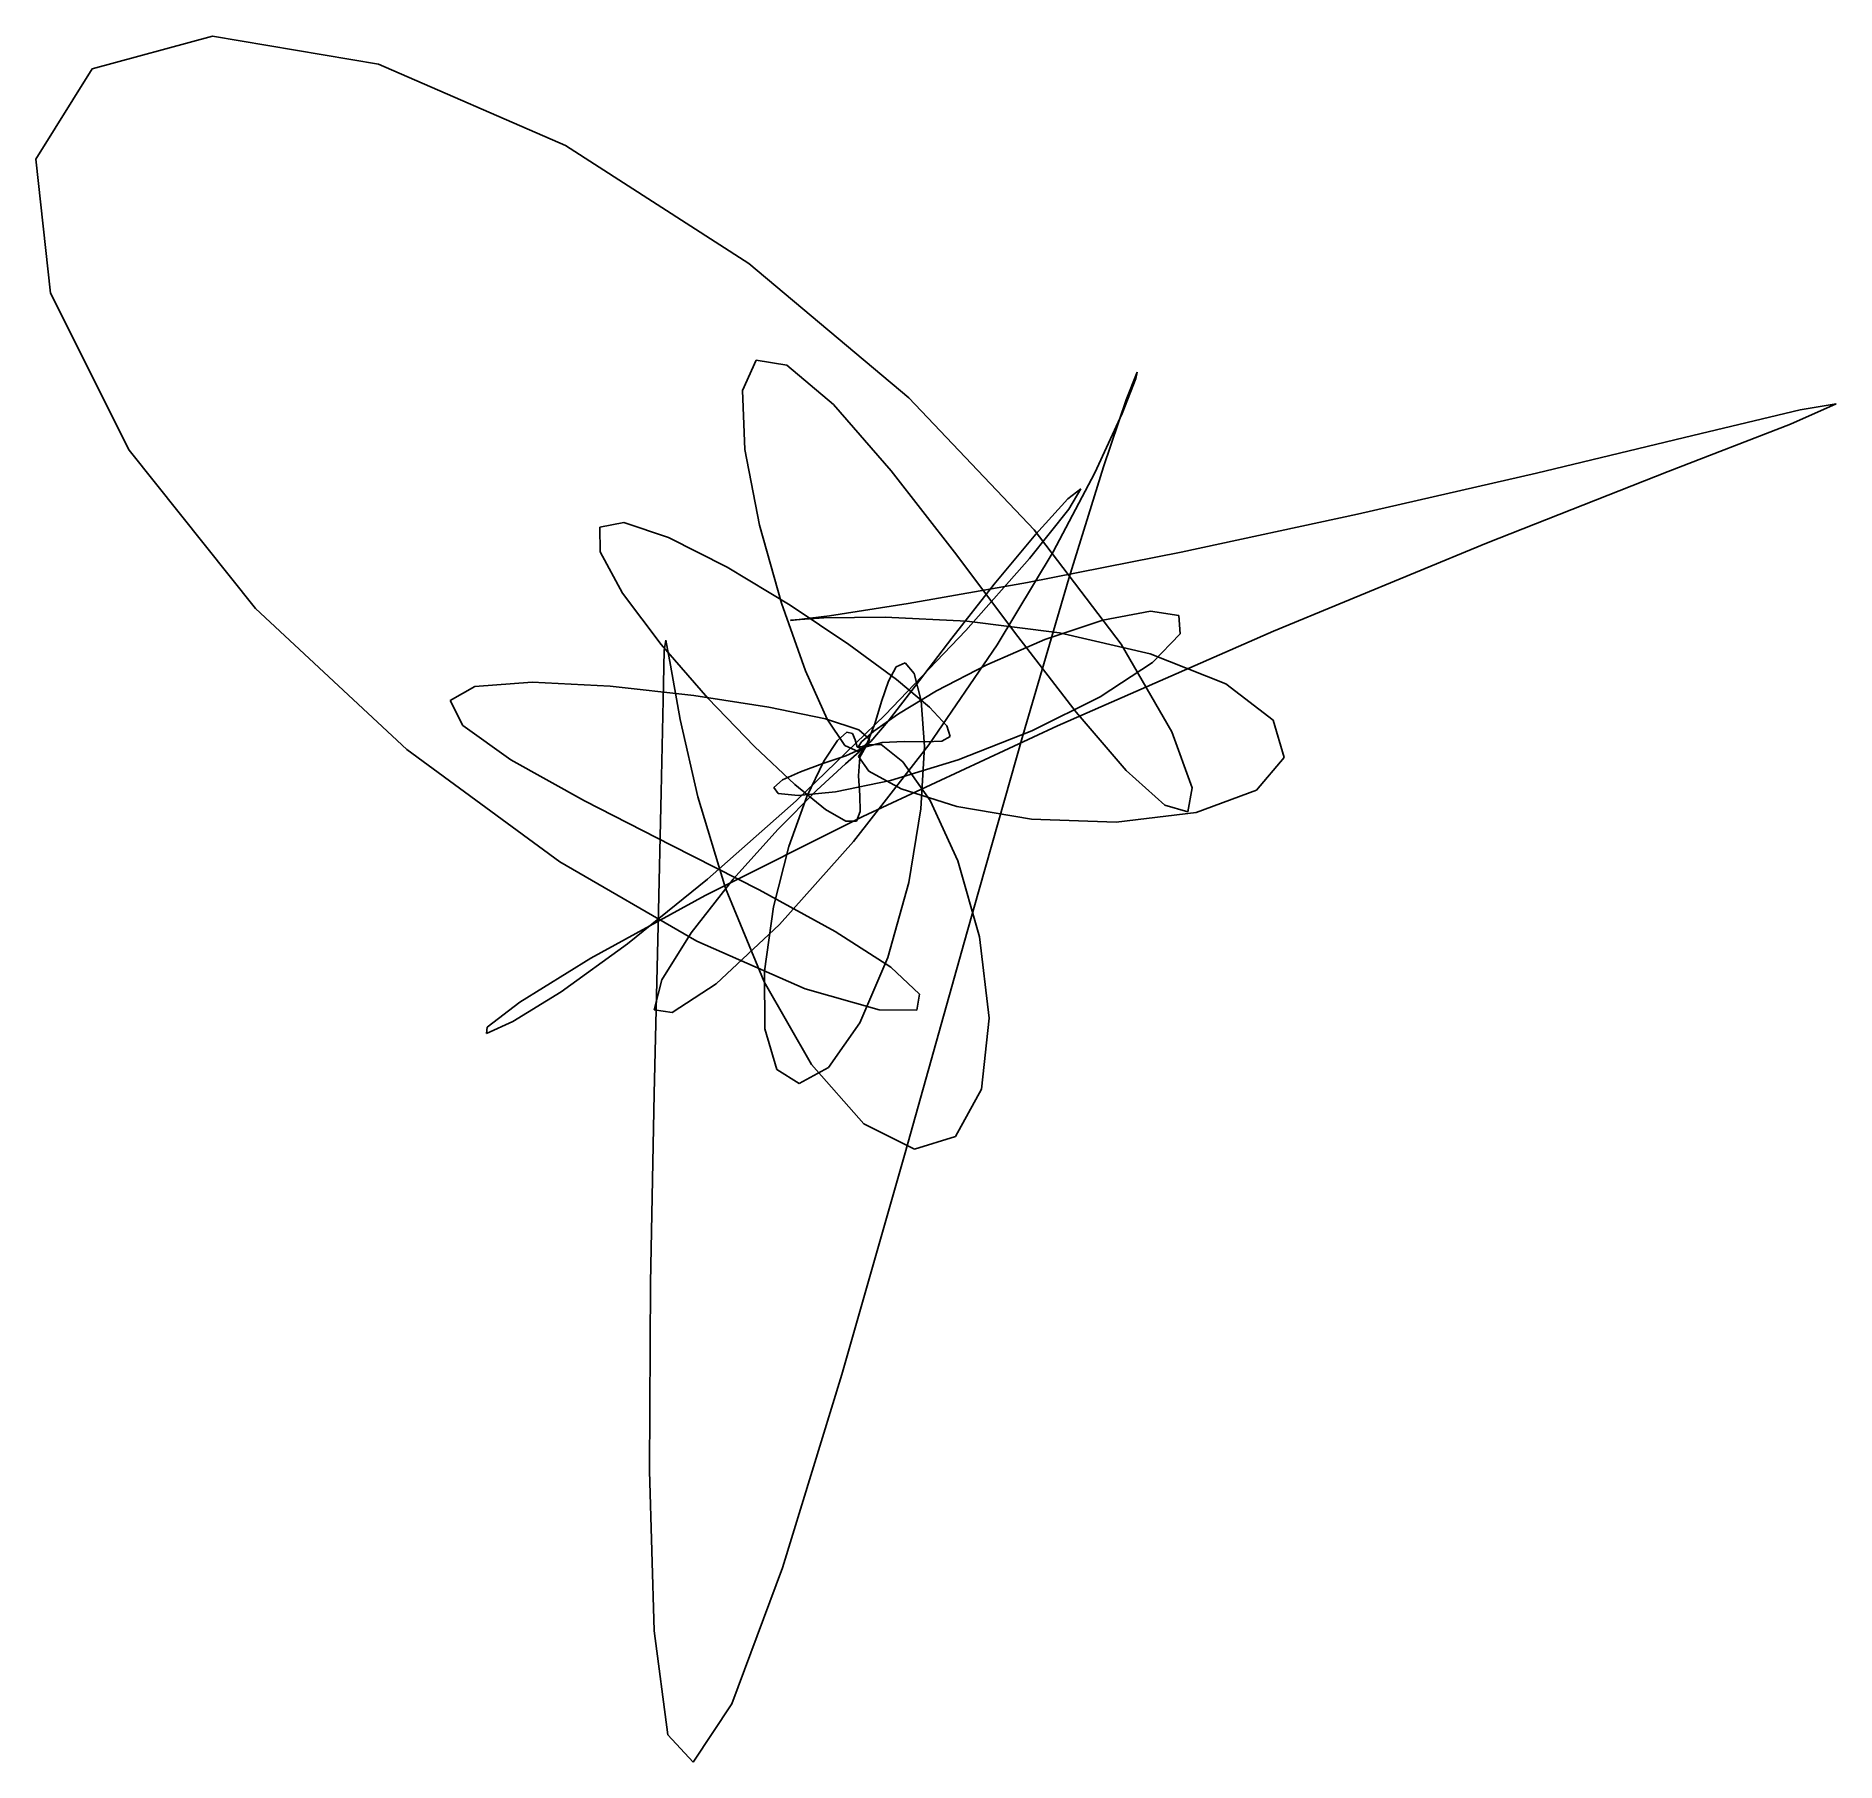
# Model space of a CAD drawing. Header units: metres. Extents: x -96 to 113, y -118 to 83.
import ezdxf

# ---------------------------------------------------------------- set-up
doc = ezdxf.new("R2010")
doc.units = ezdxf.units.M

msp = doc.modelspace()

# ---------------------------------------------------------------- linework, layer by layer
for p, q in [((-75.74, 82.69, -174.6), (-89.72, 78.89, -205.22)), ((-56.46, 79.41, -148.23), (-75.74, 82.69, -174.6)), ((-89.72, 78.89, -205.22), (-96.26, 68.39, -236.92)), ((-34.72, 69.97, -128.35), (-56.46, 79.41, -148.23)), ((-13.42, 56.26, -115.79), (-34.72, 69.97, -128.35)), ((-96.26, 68.39, -236.92), (-94.58, 52.8, -266.27)), ((5.17, 40.63, -110.04), (-13.42, 56.26, -115.79)), ((-94.58, 52.8, -266.27), (-85.42, 34.54, -290.45)), ((-14.16, 41.49, -212.48), (-12.58, 45, -198.57)), ((-12.58, 45, -198.57), (-8.99, 44.42, -183.59)), ((-8.99, 44.42, -183.59), (-3.59, 39.86, -169.29)), ((29.98, 38.8, -138.87), (31.57, 42.88, -136.3)), ((31.71, 43.63, -131.82), (30.45, 40.42, -125.43)), ((31.57, 42.88, -136.3), (31.71, 43.63, -131.82)), ((-13.87, 34.63, -223.62), (-14.16, 41.49, -212.48)), ((-3.59, 39.86, -169.29), (3.11, 32.17, -157.09)), ((19.73, 25.3, -109.64), (5.17, 40.63, -110.04)), ((30.45, 40.42, -125.43), (27.82, 32.6, -117.79)), ((112.93, 39.93, -220.29), (107.64, 37.59, -253.82)), ((108.75, 39.25, -187.29), (112.93, 39.93, -220.29)), ((26.81, 31.92, -140.05), (29.98, 38.8, -138.87)), ((96.31, 36.26, -158.33), (108.75, 39.25, -187.29)), ((78.13, 31.88, -135.85), (96.31, 36.26, -158.33)), ((107.64, 37.59, -253.82), (93.41, 32.06, -284.06)), ((-85.42, 34.54, -290.45), (-70.74, 16.15, -307.81)), ((-12.16, 25.82, -230.85), (-13.87, 34.63, -223.62)), ((3.11, 32.17, -157.09), (10.47, 22.69, -147.69)), ((21.96, 22.75, -140.76), (26.81, 31.92, -140.05)), ((27.82, 32.6, -117.79), (23.79, 19.62, -110.24)), ((57.31, 27.11, -120.79), (78.13, 31.88, -135.85)), ((93.41, 32.06, -284.06), (72.33, 23.73, -307.81)), ((25.17, 30.05, -236.46), (23.65, 28.88, -223.52)), ((23.77, 27.71, -250.64), (25.17, 30.05, -236.46)), ((19.21, 21.97, -264.2), (23.77, 27.71, -250.64)), ((23.65, 28.88, -223.52), (19.95, 24.8, -213.4)), ((-30.72, 25.6, -216.33), (-27.96, 26.13, -205.36)), ((-30.69, 22.74, -227.22), (-30.72, 25.6, -216.33)), ((-27.96, 26.13, -205.36), (-22.75, 24.41, -195.8)), ((-9.62, 16.75, -233.84), (-12.16, 25.82, -230.85)), ((29.84, 12.01, -112.7), (19.73, 25.3, -109.64)), ((36.82, 22.71, -112.71), (57.31, 27.11, -120.79)), ((-22.75, 24.41, -195.8), (-15.94, 20.95, -188.78)), ((19.95, 24.8, -213.4), (15.11, 18.96, -207.05)), ((72.33, 23.73, -307.81), (47.57, 13.5, -323.28)), ((-28.08, 17.93, -236.58), (-30.69, 22.74, -227.22)), ((-15.94, 20.95, -188.78), (-8.61, 16.54, -184.84)), ((10.47, 22.69, -147.69), (17.83, 12.9, -141.04)), ((11.82, 13.6, -275.59), (19.21, 21.97, -264.2)), ((15.44, 11.93, -142.19), (21.96, 22.75, -140.76)), ((18.95, 19.17, -110.19), (36.82, 22.71, -112.71)), ((5.11, 16.72, -111.43), (18.95, 19.17, -110.19)), ((15.11, 18.96, -207.05), (10.18, 12.69, -204.62)), ((23.79, 19.62, -110.24), (18.44, 1.38, -104.74)), ((-23.59, 11.95, -243.35), (-28.08, 17.93, -236.58)), ((-6.85, 8.91, -233.1), (-9.62, 16.75, -233.84)), ((-70.74, 16.15, -307.81), (-53.18, -0.23, -318.12)), ((-8.61, 16.54, -184.84), (-1.78, 11.97, -183.86)), ((-4.7, 15.06, -127.61), (-8.57, 14.8, -123.23)), ((-8.57, 14.8, -123.23), (-8.52, 14.77, -118.91)), ((-8.52, 14.77, -118.91), (-4.06, 15.31, -114.76)), ((2.42, 15.16, -132.44), (-4.7, 15.06, -127.61)), ((-4.06, 15.31, -114.76), (5.11, 16.72, -111.43)), ((11.92, 14.69, -138.41), (2.42, 15.16, -132.44)), ((22.67, 13.32, -146.23), (11.92, 14.69, -138.41)), ((27.71, 14.8, -195.53), (20.98, 12.55, -189.89)), ((33.28, 15.84, -203.87), (27.71, 14.8, -195.53)), ((36.55, 15.32, -214.2), (33.28, 15.84, -203.87)), ((36.7, 13.22, -225.26), (36.55, 15.32, -214.2)), ((2.42, 3.78, -283.86), (11.82, 13.6, -275.59)), ((10.18, 12.69, -204.62), (5.93, 7.14, -205.52)), ((17.83, 12.9, -141.04), (24.64, 4.1, -136.54)), ((47.57, 13.5, -323.28), (22.47, 2.53, -330.3)), ((33.22, 10.87, -156.42), (22.67, 13.32, -146.23)), ((33.5, 9.88, -235.6), (36.7, 13.22, -225.26)), ((-18.17, 5.72, -247.08), (-23.59, 11.95, -243.35)), ((-23.39, 5.49, -317.75), (-23.26, 11.28, -313.39)), ((-23.26, 11.28, -313.39), (-23.05, 12.48, -309.01)), ((-23.05, 12.48, -309.01), (-22.53, 9.58, -304.87)), ((-1.78, 11.97, -183.86), (3.75, 7.89, -185.25)), ((7.51, 0.32, -145.52), (15.44, 11.93, -142.19)), ((20.98, 12.55, -189.89), (14.25, 9.62, -187.1)), ((35.75, 1.83, -117.4), (29.84, 12.01, -112.7)), ((42, 7.38, -169.03), (33.22, 10.87, -156.42)), ((-22.53, 9.58, -304.87), (-21.4, 3.23, -300.72)), ((-4.32, 3.29, -229.69), (-6.85, 8.91, -233.1)), ((3.72, 9.38, -198.77), (2.8, 7.72, -202.46)), ((4.75, 9.82, -194.91), (3.72, 9.38, -198.77)), ((5.79, 8.61, -190.92), (4.75, 9.82, -194.91)), ((6.63, 5.42, -187.07), (5.79, 8.61, -190.92)), ((14.25, 9.62, -187.1), (8.41, 6.59, -186.79)), ((27.42, 5.88, -243.88), (33.5, 9.88, -235.6)), ((-48.13, 5.44, -235.4), (-45.25, 7.1, -220.97)), ((-45.25, 7.1, -220.97), (-38.59, 7.58, -209.15)), ((-38.59, 7.58, -209.15), (-29.53, 7.12, -201.22)), ((-29.53, 7.12, -201.22), (-19.8, 6.04, -197.61)), ((2.8, 7.72, -202.46), (2, 5.34, -206.14)), ((5.93, 7.14, -205.52), (2.77, 3.06, -208.78)), ((3.75, 7.89, -185.25), (7.57, 4.7, -188.19)), ((8.41, 6.59, -186.79), (3.98, 3.92, -188.38)), ((47.53, 3.17, -183.44), (42, 7.38, -169.03)), ((-46.65, 2.55, -250.71), (-48.13, 5.44, -235.4)), ((-23.6, -5.21, -321.23), (-23.39, 5.49, -317.75)), ((-19.8, 6.04, -197.61), (-11.08, 4.69, -197.94)), ((-12.75, 0.1, -247.96), (-18.17, 5.72, -247.08)), ((-11.08, 4.69, -197.94), (-4.52, 3.31, -201.2)), ((2, 5.34, -206.14), (1.24, 2.76, -210.1)), ((7, 0.09, -183.96), (6.63, 5.42, -187.07)), ((7.57, 4.7, -188.19), (9.59, 2.52, -191.92)), ((19.46, 1.92, -249.23), (27.42, 5.88, -243.88)), ((-41.09, -1.44, -265.17), (-46.65, 2.55, -250.71)), ((-21.4, 3.23, -300.72), (-19.35, -5.76, -295.92)), ((-7.93, -6.21, -288.89), (2.42, 3.78, -283.86)), ((-4.52, 3.31, -201.2), (-0.65, 2.04, -206.1)), ((-2.26, 0.22, -224.82), (-4.32, 3.29, -229.69)), ((22.47, 2.53, -330.3), (-0.15, -8.02, -330.16)), ((1.24, 2.76, -210.1), (0.39, 0.59, -214.55)), ((2.77, 3.06, -208.78), (0.75, 0.68, -213.36)), ((3.98, 3.92, -188.38), (1.12, 1.91, -191.22)), ((9.59, 2.52, -191.92), (9.97, 1.27, -195.86)), ((24.64, 4.1, -136.54), (30.45, -2.68, -133.24)), ((48.79, -1.17, -198.43), (47.53, 3.17, -183.44)), ((-8.06, -4.31, -246.59), (-12.75, 0.1, -247.96)), ((-3.11, 0.82, -240.34), (-4.71, -1.6, -243.53)), ((-2.01, 1.76, -236.6), (-3.11, 0.82, -240.34)), ((-0.72, -0.49, -219.55), (-2.26, 0.22, -224.82)), ((-1.36, 1.61, -232.51), (-2.01, 1.76, -236.6)), ((-1.04, 0.87, -228.12), (-1.36, 1.61, -232.51)), ((-1.24, -10.94, -151.69), (7.51, 0.32, -145.52)), ((-0.81, 0.08, -223.41), (-1.04, 0.87, -228.12)), ((-0.33, -0.17, -218.41), (-0.81, 0.08, -223.41)), ((0.39, 0.59, -214.55), (-0.72, -0.49, -219.55)), ((0.08, 0.05, -216.16), (-0.67, -1.06, -221.31)), ((-0.32, 0.66, -194.81), (-0.66, 0.11, -198.82)), ((-0.66, 0.11, -198.82), (-0.32, 0.08, -203.16)), ((-0.65, 2.04, -206.1), (0.65, 0.93, -211.53)), ((0.3, 0.29, -215.04), (-0.5, -1.15, -219.93)), ((0.75, 0.68, -213.36), (-0.33, -0.17, -218.41)), ((1.12, 1.91, -191.22), (-0.32, 0.66, -194.81)), ((-0.32, 0.08, -203.16), (0.19, 0.28, -207.81)), ((0.37, 0.32, -212.76), (-0.29, -0.25, -217.84)), ((0.65, 0.93, -211.53), (-0.08, -0.05, -216.71)), ((2.08, 0.58, -211.5), (0.08, 0.05, -216.16)), ((0.19, 0.28, -207.81), (0.37, 0.32, -212.76)), ((1.96, 0.34, -209.88), (0.3, 0.29, -215.04)), ((4.49, -1.66, -204.96), (1.96, 0.34, -209.88)), ((4.62, 0.7, -207.35), (2.08, 0.58, -211.5)), ((7.1, 0.65, -203.5), (4.62, 0.7, -207.35)), ((6.59, -7.15, -182.36), (7, 0.09, -183.96)), ((9.02, 0.74, -199.73), (7.1, 0.65, -203.5)), ((9.97, 1.27, -195.86), (9.02, 0.74, -199.73)), ((10.93, -1.43, -251.42), (19.46, 1.92, -249.23)), ((18.44, 1.38, -104.74), (11.97, -21.43, -103.64)), ((38.11, -4.7, -122.33), (35.75, 1.83, -117.4)), ((-53.18, -0.23, -318.12), (-35.37, -13.28, -322.28)), ((-32.51, -6.22, -277.49), (-41.09, -1.44, -265.17)), ((-4.8, -1.88, -225.25), (-7.43, -2.82, -228.88)), ((-4.71, -1.6, -243.53), (-6.68, -5.72, -245.73)), ((-2.19, -1.89, -222.64), (-5.5, -4.95, -226.42)), ((-2.14, -0.97, -221.28), (-4.8, -1.88, -225.25)), ((-0.29, -0.25, -217.84), (-2.19, -1.89, -222.64)), ((-0.08, -0.05, -216.71), (-2.14, -0.97, -221.28)), ((-0.67, -1.06, -221.31), (0.54, -2.75, -226.61)), ((-0.5, -1.15, -219.93), (-0.66, -3.31, -224.38)), ((3.04, -3.83, -250.84), (10.93, -1.43, -251.42)), ((7.64, -6.18, -201.16), (4.49, -1.66, -204.96)), ((45.58, -4.95, -212.38), (48.79, -1.17, -198.43)), ((-9.49, -3.77, -232.46), (-10.5, -4.66, -236.25)), ((-7.43, -2.82, -228.88), (-9.49, -3.77, -232.46)), ((-3.33, -5.17, -248.23), (3.04, -3.83, -250.84)), ((-0.66, -3.31, -224.38), (-0.53, -5.58, -228.48)), ((0.54, -2.75, -226.61), (4.29, -4.82, -231.33)), ((30.45, -2.68, -133.24), (34.91, -6.71, -130.19)), ((-22.37, -11.4, -287.08), (-32.51, -6.22, -277.49)), ((-23.96, -20.7, -322.39), (-23.6, -5.21, -321.23)), ((-19.35, -5.76, -295.92), (-16.12, -16.36, -289.68)), ((-18.21, -15.32, -291.28), (-7.93, -6.21, -288.89)), ((-10.5, -4.66, -236.25), (-10.02, -5.34, -240.32)), ((-5.5, -4.95, -226.42), (-10.05, -9.53, -228.19)), ((-10.02, -5.34, -240.32), (-7.7, -5.6, -244.48)), ((-6.68, -5.72, -245.73), (-8.75, -11.5, -246.35)), ((-4.49, -7.21, -243.75), (-8.06, -4.31, -246.59)), ((-7.7, -5.6, -244.48), (-3.33, -5.17, -248.23)), ((-0.53, -5.58, -228.48), (-0.48, -7.46, -232.39)), ((4.29, -4.82, -231.33), (10.74, -6.87, -234.44)), ((10.86, -13.18, -199.54), (7.64, -6.18, -201.16)), ((37.62, -7.5, -126.66), (38.11, -4.7, -122.33)), ((38.59, -7.58, -223.72), (45.58, -4.95, -212.38)), ((-0.15, -8.02, -330.16), (-18.49, -17.22, -325.04)), ((-2.14, -8.58, -240.15), (-4.49, -7.21, -243.75)), ((-0.48, -7.46, -232.39), (-0.9, -8.58, -236.28)), ((5.19, -15.68, -183.07), (6.59, -7.15, -182.36)), ((10.74, -6.87, -234.44), (19.45, -8.34, -234.74)), ((19.45, -8.34, -234.74), (29.29, -8.7, -231.3)), ((29.29, -8.7, -231.3), (38.59, -7.58, -223.72)), ((34.91, -6.71, -130.19), (37.62, -7.5, -126.66)), ((38.59, -7.58, -223.72), (38.59, -7.58, -223.72)), ((-10.05, -9.53, -228.19), (-15.25, -15.32, -226.93)), ((-0.9, -8.58, -236.28), (-2.14, -8.58, -240.15)), ((-12.21, -16.57, -294.04), (-22.37, -11.4, -287.08)), ((-8.75, -11.5, -246.35), (-10.55, -18.53, -244.74)), ((-9.86, -20.6, -161.06), (-1.24, -10.94, -151.69)), ((-35.37, -13.28, -322.28), (-19.46, -22.5, -321.94)), ((13.41, -22.03, -201.16), (10.86, -13.18, -199.54)), ((-27.52, -22.84, -292.12), (-18.21, -15.32, -291.28)), ((-15.25, -15.32, -226.93), (-20.11, -21.54, -221.92)), ((-16.12, -16.36, -289.68), (-11.65, -27.24, -281.3)), ((-3.37, -21.38, -299.03), (-12.21, -16.57, -294.04)), ((2.75, -24.42, -186.69), (5.19, -15.68, -183.07)), ((-18.49, -17.22, -325.04), (-31.76, -24.5, -317.36)), ((-10.55, -18.53, -244.74), (-11.6, -25.99, -240.44)), ((-24.43, -40.26, -319.4), (-23.96, -20.7, -322.39)), ((-17.23, -27.48, -173.26), (-9.86, -20.6, -161.06)), ((-35.24, -28.39, -292.65), (-27.52, -22.84, -292.12)), ((-20.11, -21.54, -221.92), (-23.51, -27.03, -213.04)), ((-19.46, -22.5, -321.94), (-6.86, -28.06, -318.89)), ((3.09, -25.53, -302.91), (-3.37, -21.38, -299.03)), ((11.97, -21.43, -103.64), (4.77, -47.11, -109.19)), ((14.51, -31.45, -206.68), (13.41, -22.03, -201.16)), ((-31.76, -24.5, -317.36), (-40.03, -29.61, -309.23)), ((-0.52, -32.03, -193.34), (2.75, -24.42, -186.69)), ((-23.51, -27.03, -213.04), (-24.43, -30.49, -200.98)), ((-11.6, -25.99, -240.44), (-11.54, -32.7, -233.34)), ((6.43, -28.69, -306.52), (3.09, -25.53, -302.91)), ((-40.85, -31.87, -294.01), (-35.24, -28.39, -292.65)), ((-22.31, -30.82, -187.13), (-17.23, -27.48, -173.26)), ((-11.65, -27.24, -281.3), (-6.12, -36.87, -270.44)), ((-6.86, -28.06, -318.89), (1.72, -30.51, -314.7)), ((6.09, -30.52, -310.42), (6.43, -28.69, -306.52)), ((-40.03, -29.61, -309.23), (-43.84, -32.5, -302.18)), ((-24.43, -30.49, -200.98), (-22.31, -30.82, -187.13)), ((1.72, -30.51, -314.7), (6.09, -30.52, -310.42)), ((-43.89, -33.24, -297.05), (-40.85, -31.87, -294.01)), ((-43.84, -32.5, -302.18), (-43.89, -33.24, -297.05)), ((-11.54, -32.7, -233.34), (-10.16, -37.42, -223.92)), ((-4.17, -37.21, -202.53), (-0.52, -32.03, -193.34)), ((13.62, -39.74, -216.11), (14.51, -31.45, -206.68)), ((-10.16, -37.42, -223.92), (-7.58, -39.08, -213.19)), ((-7.58, -39.08, -213.19), (-4.17, -37.21, -202.53)), ((-6.12, -36.87, -270.44), (-0.05, -43.75, -257.35)), ((10.61, -45.22, -228.65), (13.62, -39.74, -216.11)), ((-24.85, -62.23, -310.43), (-24.43, -40.26, -319.4)), ((-0.05, -43.75, -257.35), (5.82, -46.69, -242.94)), ((5.82, -46.69, -242.94), (10.61, -45.22, -228.65)), ((4.77, -47.11, -109.19), (-2.6, -72.88, -122.93)), ((-24.97, -84.1, -294.19), (-24.85, -62.23, -310.43)), ((-2.6, -72.88, -122.93), (-9.51, -95.36, -145.06)), ((-24.42, -102.68, -270.49), (-24.97, -84.1, -294.19)), ((-9.51, -95.36, -145.06), (-15.39, -111.18, -174.14)), ((-22.83, -114.77, -240.59), (-24.42, -102.68, -270.49)), ((-15.39, -111.18, -174.14), (-19.87, -117.93, -207.24)), ((-19.87, -117.93, -207.24), (-22.83, -114.77, -240.59))]:
    msp.add_line(p, q)

doc.saveas('drawing.dxf')
